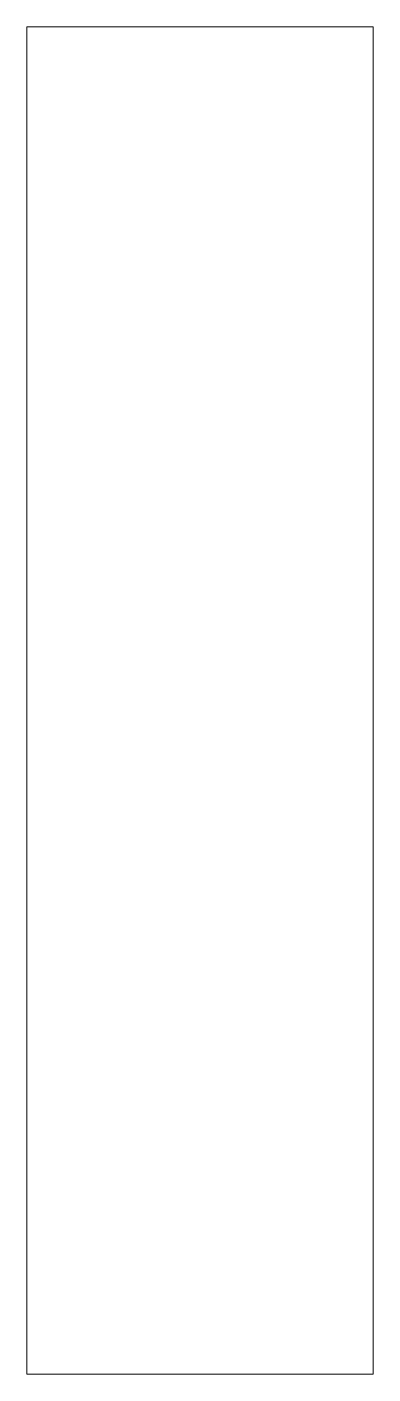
# Model space of a CAD drawing. Header units: inches. Extents: x -29 to -20.8, y -32 to 0.
import ezdxf

# ---------------------------------------------------------------- set-up
doc = ezdxf.new("R2010")
doc.units = ezdxf.units.IN
doc.header["$MEASUREMENT"] = 0

msp = doc.modelspace()

# ---------------------------------------------------------------- linework, layer by layer
at = {"color": 7, "linetype": 'Continuous', "lineweight": 15}
for p, q in [((-29.023, -32), (-29.023, 0)), ((-20.791, 0), (-29.023, 0)), ((-20.791, -32), (-20.791, 0)), ((-20.791, -32), (-29.023, -32))]:
    msp.add_line(p, q, dxfattribs=at)

doc.saveas('drawing.dxf')
